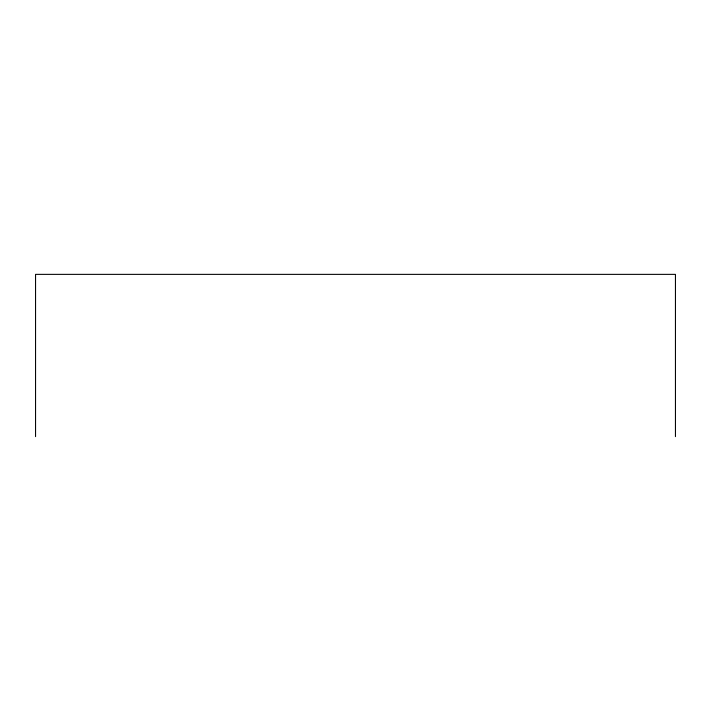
<?xml version="1.0" encoding="UTF-8"?>
<svg xmlns="http://www.w3.org/2000/svg" width="711" height="711" viewBox="0 0 711 711"><rect width="100%" height="100%" fill="white"/><g stroke="black" fill="none" stroke-linecap="round" stroke-linejoin="round"><path stroke-width="1.07" d="M675.45 436.634L675.45 274.366L35.55 274.366L35.55 436.634"/></g></svg>
